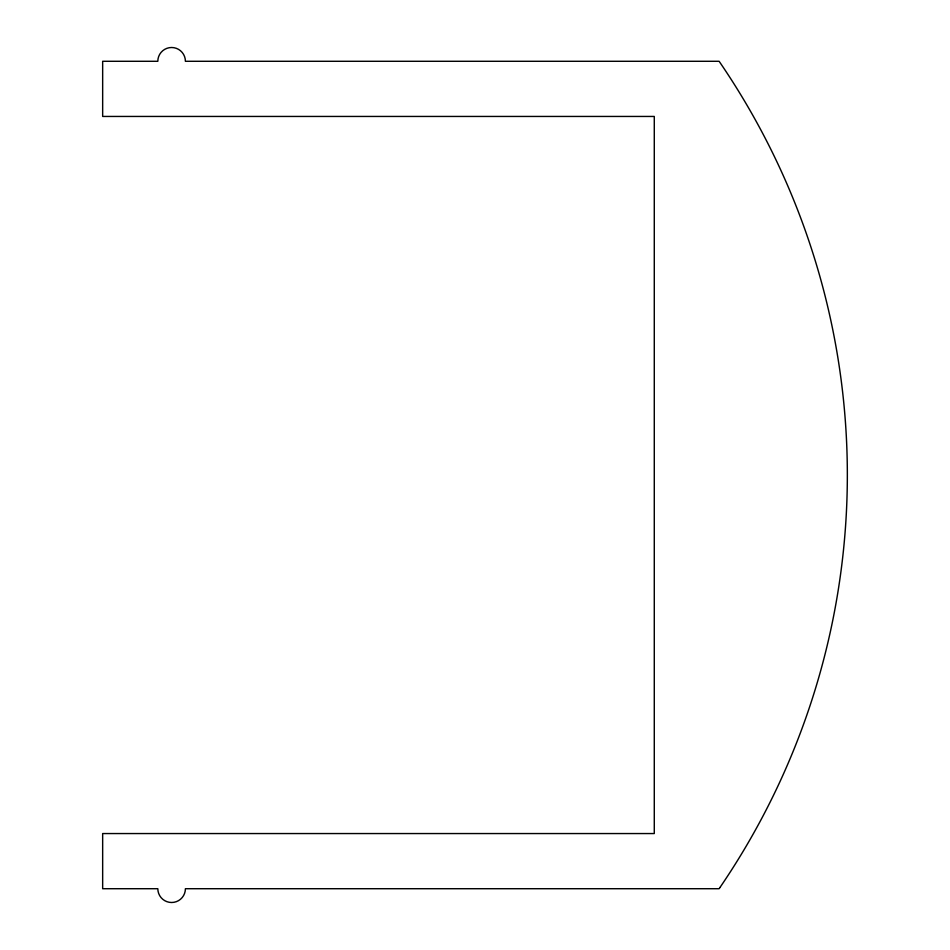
<?xml version="1.0" encoding="UTF-8"?>
<svg xmlns="http://www.w3.org/2000/svg" width="950" height="950" viewBox="0 0 950 950"><rect width="100%" height="100%" fill="white"/><g stroke="black" fill="none" stroke-linecap="round" stroke-linejoin="round"><path stroke-width="1.43" d="M719.922 887.549L719.102 888.713L185.404 888.713A13.787 13.787 0 0 1 171.618 902.5A13.787 13.787 0 0 1 157.819 888.713L102.659 888.713L102.659 833.554L654.277 833.554L654.277 116.446L102.659 116.446L102.659 61.287L157.819 61.287A13.787 13.787 0 0 1 171.618 47.5A13.787 13.787 0 0 1 185.404 61.287L719.102 61.287L719.922 62.451A731.571 731.571 0 0 1 719.922 887.549"/></g></svg>
